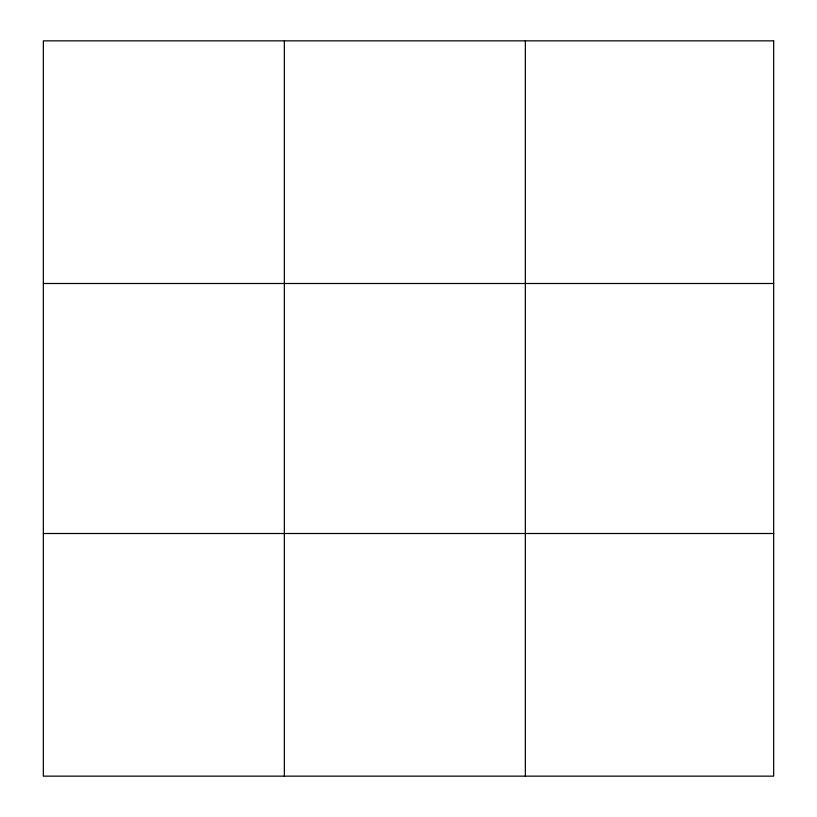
<?xml version="1.0" encoding="UTF-8"?>
<svg xmlns="http://www.w3.org/2000/svg" width="817" height="817" viewBox="0 0 817 817"><rect width="100%" height="100%" fill="white"/><g stroke="black" fill="none" stroke-linecap="round" stroke-linejoin="round"><path stroke-width="1.23" d="M284.347 40.85L284.347 776.15M525.351 40.85L525.351 776.15M43.342 283.499L773.658 283.499M43.342 533.501L773.658 533.501M773.658 40.85L773.658 776.15L43.342 776.15L43.342 40.85L773.658 40.85"/></g></svg>
